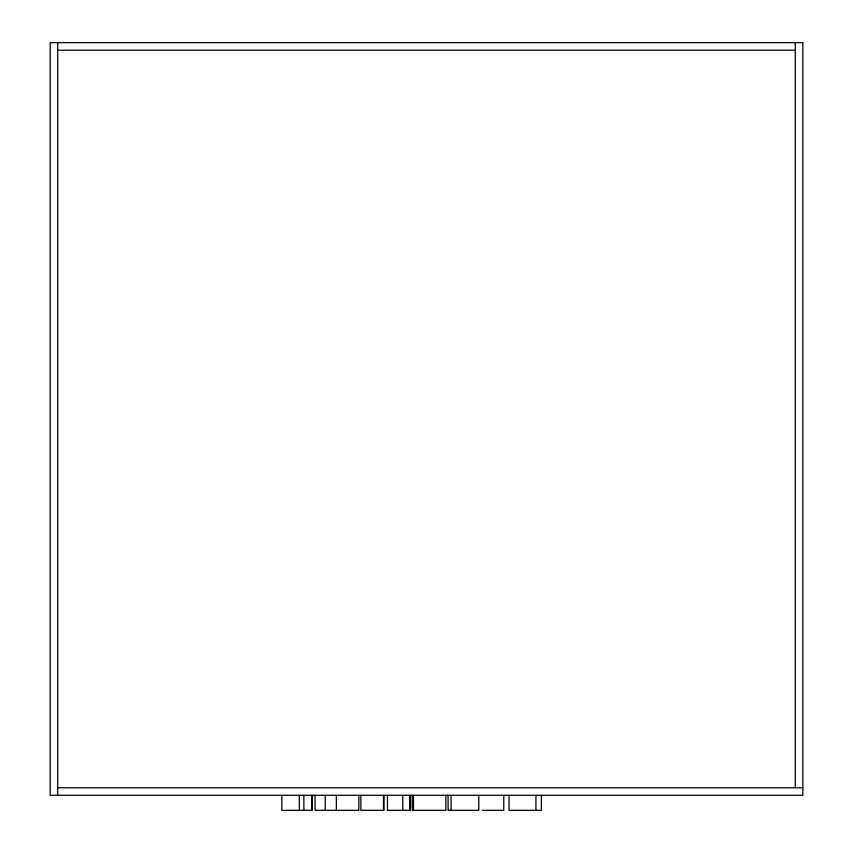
<?xml version="1.0" encoding="UTF-8"?>
<svg xmlns="http://www.w3.org/2000/svg" width="853" height="853" viewBox="0 0 853 853"><rect width="100%" height="100%" fill="white"/><g stroke="black" fill="none" stroke-linecap="round" stroke-linejoin="round"><path stroke-width="1.28" d="M57.705 50.178L795.295 50.178M57.705 787.767L802.822 787.767M387.369 810.35L410.058 810.35L410.058 795.295M482.446 810.35L503.76 810.35L503.76 795.295M795.295 42.65L795.295 787.767M541.388 795.295L541.388 810.35L509.017 810.35L509.017 795.295M535.929 795.295L535.929 810.35M478.768 795.295L478.768 810.35L448.102 810.35L448.102 795.295M451.088 795.295L451.088 810.35M445.852 795.295L445.852 810.35L412.212 810.35L412.212 795.295M413.481 795.295L413.492 810.35M409.717 795.295L409.717 810.35M402.765 795.295L402.765 810.35M387.454 795.295L387.454 810.35M383.967 795.295L383.967 810.35L360.862 810.35L360.862 795.295M383.466 795.295L383.466 810.35M358.846 795.295L358.846 810.35L315.077 810.35L315.077 795.295M336.359 795.295L336.359 810.35M325.228 795.295L325.228 810.35M312.059 795.295L312.059 810.35L281.863 810.35L281.863 795.295M311.729 795.295L311.729 810.35M303.871 795.295L303.871 810.35M299.35 795.295L299.35 810.35M57.705 42.65L57.705 795.295M802.822 42.65L50.178 42.65L50.178 795.295L802.822 795.295L802.822 42.65"/></g></svg>
